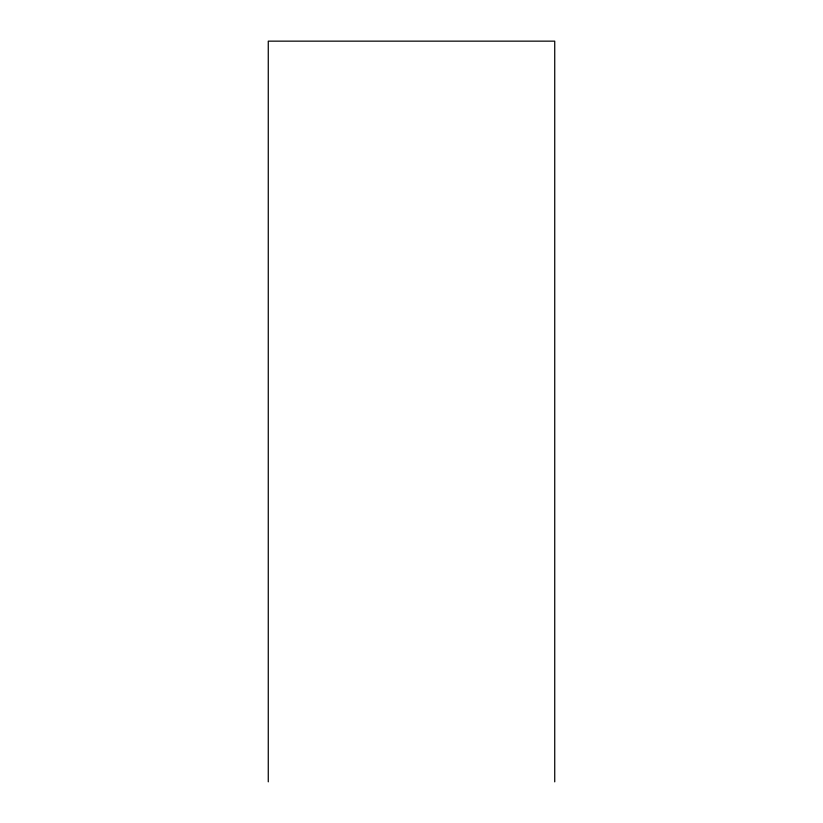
<?xml version="1.0" encoding="UTF-8"?>
<svg xmlns="http://www.w3.org/2000/svg" width="823" height="823" viewBox="0 0 823 823"><rect width="100%" height="100%" fill="white"/><g stroke="black" fill="none" stroke-linecap="round" stroke-linejoin="round"><path stroke-width="1.23" d="M554.733 781.85L554.733 41.15L268.267 41.15L268.267 781.85"/></g></svg>
